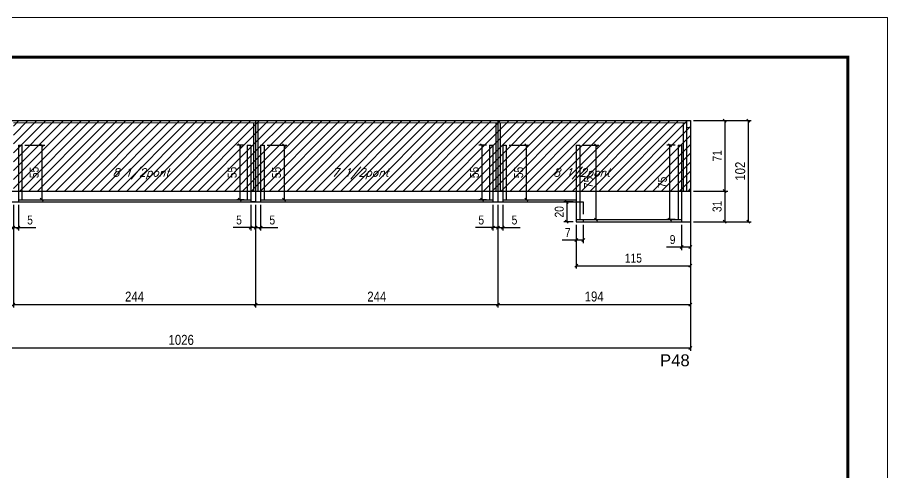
# Model space of a CAD drawing. Extents: x -20960 to -5926, y -2106 to 21915.
# Drawn here: x -11599 to -10722, y 8822 to 9281 of the extents above; entities that cross this region are included whole.
import ezdxf

# ---------------------------------------------------------------- set-up
doc = ezdxf.new("R2010")
doc.units = 0
doc.linetypes.add('DASHED', pattern=[0.75, 0.5, -0.25])
doc.linetypes.add('HIDDEN', pattern=[0.375, 0.25, -0.125])
for name, color, linetype in [('5', 5, 'Continuous'), ('COTA', 241, 'Continuous'), ('Painéis', 200, 'Continuous'), ('Reaproveitamento', 251, 'Continuous'), ('SARR_2.2x7', 40, 'Continuous'), ('SARR_3.5x7', 81, 'Continuous'), ('texto', 7, 'Continuous')]:
    doc.layers.add(name, color=color, linetype=linetype)
for name, color, linetype, lineweight in [('Folhas', 255, 'Continuous', 9), ('Sarr 2.2x7', 40, 'Continuous', 9), ('SARRAFO DE PRESSAO', 251, 'DASHED', 9)]:
    doc.layers.add(name, color=color, linetype=linetype, lineweight=lineweight)
doc.styles.add('COTA TECNICA', font='techl___.ttf', dxfattribs={"height": 10})
doc.styles.add('COTA TECNICA-50', font='techl___.ttf', dxfattribs={"height": 9})
doc.styles.add('Romans', font='romans.shx')
doc.styles.get("Standard").update_dxf_attribs({"font": 'arial.ttf'})
doc.dimstyles.new('COTA PAINEL-50', dxfattribs={"dimtxt": 9, "dimasz": 3, "dimexe": 3, "dimexo": 3, "dimgap": 3, "dimtad": 1, "dimdec": 1, "dimzin": 12, "dimdsep": 46, "dimtxsty": 'COTA TECNICA-50', "dimblk1": 'OBLIQUE', "dimblk2": 'OBLIQUE', "dimsah": 1, "dimcen": 0.9, "dimclrd": 4, "dimclre": 4, "dimclrt": 240, "dimadec": 1, "dimazin": 3, "dimtfac": 1, "dimtdec": 1, "dimtmove": 0, "dimatfit": 3, "dimfxl": 1, "dimtolj": 1, "dimtzin": 12, "dimarcsym": 0})
doc.dimstyles.new('PAINEL', dxfattribs={"dimtxt": 10, "dimasz": 3, "dimexe": 3, "dimexo": 3, "dimgap": 3, "dimtad": 1, "dimdec": 1, "dimzin": 12, "dimdsep": 46, "dimtxsty": 'COTA TECNICA', "dimblk1": 'OBLIQUE', "dimblk2": 'OBLIQUE', "dimsah": 1, "dimcen": 0.9, "dimclrd": 4, "dimclre": 4, "dimclrt": 240, "dimadec": 1, "dimazin": 3, "dimtfac": 1, "dimtdec": 1, "dimtmove": 0, "dimatfit": 3, "dimfxl": 1, "dimtolj": 1, "dimtzin": 12, "dimarcsym": 0})
pattern_1 = [(45, (-4755, 2297.15), (-4.490128, 4.490128), [])]

# ---------------------------------------------------------------- blocks, each defined once
blk = doc.blocks.new('9999999999')
at = {"layer": 'Folhas'}
blk.add_lwpolyline([(98138.98, 34190.21), (99623.98, 34190.21), (99623.98, 35240.21), (98138.98, 35240.21)], close=True, dxfattribs=at)
at = {"layer": 'Folhas', "color": 30, "const_width": 3}
blk.add_lwpolyline([(98213.98, 34230.21), (99583.98, 34230.21), (99583.98, 35200.21), (98213.98, 35200.21)], close=True, dxfattribs=at)
blk = doc.blocks.new('_Oblique')
at = {"color": 0, "linetype": 'ByBlock', "lineweight": -2}
blk.add_line((-0.5, -0.5), (0.5, 0.5), dxfattribs=at)
blk = doc.blocks.new('*D1560')
at = {"layer": 'COTA', "color": 4, "linetype": 'ByBlock', "lineweight": -2, "transparency": 16777216}
for p, q in [((-11602.59, 9091.94), (-11602.59, 8988.37)), ((-11358.59, 9091.94), (-11358.59, 8988.37)), ((-11602.59, 8991.37), (-11358.59, 8991.37))]:
    blk.add_line(p, q, dxfattribs=at)
at = {"layer": 'Defpoints', "color": 0, "linetype": 'ByBlock', "transparency": 16777216}
for p in [(-11602.59, 9094.94), (-11358.59, 9094.94), (-11358.59, 8991.37)]:
    blk.add_point(p, dxfattribs=at)
at = {"layer": 'COTA', "color": 4, "linetype": 'ByBlock', "lineweight": -2, "transparency": 16777216, "xscale": 3, "yscale": 3, "zscale": 3, "rotation": 180}
blk.add_blockref('_Oblique', (-11602.59, 8991.37), dxfattribs=at)
at = {"layer": 'COTA', "color": 4, "linetype": 'ByBlock', "lineweight": -2, "transparency": 16777216, "xscale": 3, "yscale": 3, "zscale": 3}
blk.add_blockref('_Oblique', (-11358.59, 8991.37), dxfattribs=at)
at = {"layer": 'COTA', "color": 240, "linetype": 'ByBlock', "transparency": 16777216, "insert": (-11480.59, 8999.45), "char_height": 10, "attachment_point": 5, "style": 'COTA TECNICA'}
blk.add_mtext('\\A1;244', dxfattribs=at)
blk = doc.blocks.new('*D1561')
at = {"layer": 'COTA', "color": 4, "linetype": 'ByBlock', "lineweight": -2, "transparency": 16777216}
for p, q in [((-11114.59, 9091.94), (-11114.59, 8988.37)), ((-10920.59, 9091.94), (-10920.59, 8988.37)), ((-11114.59, 8991.37), (-10920.59, 8991.37))]:
    blk.add_line(p, q, dxfattribs=at)
at = {"layer": 'Defpoints', "color": 0, "linetype": 'ByBlock', "transparency": 16777216}
for p in [(-11114.59, 9094.94), (-10920.59, 9094.94), (-10920.59, 8991.37)]:
    blk.add_point(p, dxfattribs=at)
at = {"layer": 'COTA', "color": 4, "linetype": 'ByBlock', "lineweight": -2, "transparency": 16777216, "xscale": 3, "yscale": 3, "zscale": 3, "rotation": 180}
blk.add_blockref('_Oblique', (-11114.59, 8991.37), dxfattribs=at)
at = {"layer": 'COTA', "color": 4, "linetype": 'ByBlock', "lineweight": -2, "transparency": 16777216, "xscale": 3, "yscale": 3, "zscale": 3}
blk.add_blockref('_Oblique', (-10920.59, 8991.37), dxfattribs=at)
at = {"layer": 'COTA', "color": 240, "linetype": 'ByBlock', "transparency": 16777216, "insert": (-11017.59, 8999.47), "char_height": 10, "attachment_point": 5, "style": 'COTA TECNICA'}
blk.add_mtext('\\A1;194', dxfattribs=at)
blk = doc.blocks.new('*D1531')
at = {"layer": 'COTA', "color": 4, "linetype": 'ByBlock', "lineweight": -2, "transparency": 16777216}
for p, q in [((-10917.59, 9176.94), (-10859.31, 9176.94)), ((-10862.31, 9176.94), (-10862.31, 9074.94)), ((-10917.59, 9074.94), (-10859.31, 9074.94))]:
    blk.add_line(p, q, dxfattribs=at)
at = {"layer": 'Defpoints', "color": 0, "linetype": 'ByBlock', "transparency": 16777216}
for p in [(-10920.59, 9176.94), (-10920.59, 9074.94), (-10862.31, 9074.94)]:
    blk.add_point(p, dxfattribs=at)
at = {"layer": 'COTA', "color": 4, "linetype": 'ByBlock', "lineweight": -2, "transparency": 16777216, "xscale": 3, "yscale": 3, "zscale": 3}
for p, rotation in [((-10862.31, 9176.94), 90), ((-10862.31, 9074.94), 270)]:
    blk.add_blockref('_Oblique', p, dxfattribs=dict(at, rotation=rotation))
at = {"layer": 'COTA', "color": 240, "linetype": 'ByBlock', "transparency": 16777216, "insert": (-10870.41, 9125.94), "char_height": 10, "attachment_point": 5, "rotation": 90, "style": 'COTA TECNICA'}
blk.add_mtext('\\A1;102', dxfattribs=at)
blk = doc.blocks.new('*D1532')
at = {"layer": 'COTA', "color": 4, "linetype": 'ByBlock', "lineweight": -2, "transparency": 16777216}
for p, q in [((-10920.59, 9091.94), (-10920.59, 8944.63)), ((-11946.59, 9056.94), (-11946.59, 8944.63)), ((-11946.59, 8947.63), (-10920.59, 8947.63))]:
    blk.add_line(p, q, dxfattribs=at)
at = {"layer": 'Defpoints', "color": 0, "linetype": 'ByBlock', "transparency": 16777216}
for p in [(-10920.59, 9094.94), (-11946.59, 9059.94), (-10920.59, 8947.63)]:
    blk.add_point(p, dxfattribs=at)
at = {"layer": 'COTA', "color": 4, "linetype": 'ByBlock', "lineweight": -2, "transparency": 16777216, "xscale": 3, "yscale": 3, "zscale": 3, "rotation": 180}
blk.add_blockref('_Oblique', (-11946.59, 8947.63), dxfattribs=at)
at = {"layer": 'COTA', "color": 4, "linetype": 'ByBlock', "lineweight": -2, "transparency": 16777216, "xscale": 3, "yscale": 3, "zscale": 3}
blk.add_blockref('_Oblique', (-10920.59, 8947.63), dxfattribs=at)
at = {"layer": 'COTA', "color": 240, "linetype": 'ByBlock', "transparency": 16777216, "insert": (-11433.59, 8955.73), "char_height": 10, "attachment_point": 5, "style": 'COTA TECNICA'}
blk.add_mtext('\\A1;1026', dxfattribs=at)
blk = doc.blocks.new('*D1533')
at = {"layer": 'COTA', "color": 4, "linetype": 'ByBlock', "lineweight": -2, "transparency": 16777216}
for p, q in [((-11358.59, 9091.94), (-11358.59, 8988.37)), ((-11114.59, 9091.94), (-11114.59, 8988.37)), ((-11358.59, 8991.37), (-11114.59, 8991.37))]:
    blk.add_line(p, q, dxfattribs=at)
at = {"layer": 'Defpoints', "color": 0, "linetype": 'ByBlock', "transparency": 16777216}
for p in [(-11358.59, 9094.94), (-11114.59, 9094.94), (-11114.59, 8991.37)]:
    blk.add_point(p, dxfattribs=at)
at = {"layer": 'COTA', "color": 4, "linetype": 'ByBlock', "lineweight": -2, "transparency": 16777216, "xscale": 3, "yscale": 3, "zscale": 3, "rotation": 180}
blk.add_blockref('_Oblique', (-11358.59, 8991.37), dxfattribs=at)
at = {"layer": 'COTA', "color": 4, "linetype": 'ByBlock', "lineweight": -2, "transparency": 16777216, "xscale": 3, "yscale": 3, "zscale": 3}
blk.add_blockref('_Oblique', (-11114.59, 8991.37), dxfattribs=at)
at = {"layer": 'COTA', "color": 240, "linetype": 'ByBlock', "transparency": 16777216, "insert": (-11236.59, 8999.45), "char_height": 10, "attachment_point": 5, "style": 'COTA TECNICA'}
blk.add_mtext('\\A1;244', dxfattribs=at)
blk = doc.blocks.new('*D1549')
at = {"layer": 'COTA', "color": 4, "lineweight": -2, "transparency": 16777216}
for p, q in [((-10917.59, 9176.94), (-10883.04, 9176.94)), ((-10886.04, 9176.94), (-10886.04, 9105.94)), ((-10917.59, 9105.94), (-10883.04, 9105.94))]:
    blk.add_line(p, q, dxfattribs=at)
at = {"layer": 'Defpoints', "color": 0, "transparency": 16777216}
for p in [(-10920.59, 9176.94), (-10920.59, 9105.94), (-10886.04, 9105.94)]:
    blk.add_point(p, dxfattribs=at)
at = {"layer": 'COTA', "color": 4, "lineweight": -2, "transparency": 16777216, "xscale": 3, "yscale": 3, "zscale": 3}
for p, rotation in [((-10886.04, 9176.94), 90), ((-10886.04, 9105.94), 270)]:
    blk.add_blockref('_Oblique', p, dxfattribs=dict(at, rotation=rotation))
at = {"layer": 'COTA', "color": 240, "transparency": 16777216, "insert": (-10893.61, 9141.44), "char_height": 9, "attachment_point": 5, "rotation": 90, "style": 'COTA TECNICA-50'}
blk.add_mtext('\\A1;71', dxfattribs=at)
blk = doc.blocks.new('*D1550')
at = {"layer": 'COTA', "color": 4, "lineweight": -2, "transparency": 16777216}
for p, q in [((-11370.09, 9152.11), (-11377.6, 9152.11)), ((-11374.6, 9152.11), (-11374.6, 9097.14)), ((-11370.09, 9097.14), (-11377.6, 9097.14))]:
    blk.add_line(p, q, dxfattribs=at)
at = {"layer": 'Defpoints', "color": 0, "transparency": 16777216}
for p in [(-11367.09, 9152.11), (-11374.6, 9097.14), (-11367.09, 9097.14)]:
    blk.add_point(p, dxfattribs=at)
at = {"layer": 'COTA', "color": 4, "lineweight": -2, "transparency": 16777216, "xscale": 3, "yscale": 3, "zscale": 3}
for p, rotation in [((-11374.6, 9152.11), 90), ((-11374.6, 9097.14), 270)]:
    blk.add_blockref('_Oblique', p, dxfattribs=dict(at, rotation=rotation))
at = {"layer": 'COTA', "color": 240, "transparency": 16777216, "insert": (-11382.2, 9124.63), "char_height": 9, "attachment_point": 5, "rotation": 90, "style": 'COTA TECNICA-50'}
blk.add_mtext('\\A1;55', dxfattribs=at)
blk = doc.blocks.new('*D1551')
at = {"layer": 'COTA', "color": 4, "lineweight": -2, "transparency": 16777216}
for p, q in [((-11602.59, 9091.94), (-11602.59, 9066.07)), ((-11597.59, 9091.94), (-11597.59, 9066.07)), ((-11602.59, 9069.07), (-11605.59, 9069.07)), ((-11602.59, 9069.07), (-11597.59, 9069.07)), ((-11597.59, 9069.07), (-11580.1, 9069.07))]:
    blk.add_line(p, q, dxfattribs=at)
at = {"layer": 'Defpoints', "color": 0, "transparency": 16777216}
for p in [(-11602.59, 9094.94), (-11597.59, 9094.94), (-11597.59, 9069.07)]:
    blk.add_point(p, dxfattribs=at)
at = {"layer": 'COTA', "color": 4, "lineweight": -2, "transparency": 16777216, "xscale": 3, "yscale": 3, "zscale": 3}
blk.add_blockref('_Oblique', (-11602.59, 9069.07), dxfattribs=at)
at = {"layer": 'COTA', "color": 4, "lineweight": -2, "transparency": 16777216, "xscale": 3, "yscale": 3, "zscale": 3, "rotation": 180}
blk.add_blockref('_Oblique', (-11597.59, 9069.07), dxfattribs=at)
at = {"layer": 'COTA', "color": 240, "transparency": 16777216, "insert": (-11585.85, 9076.67), "char_height": 9, "attachment_point": 5, "style": 'COTA TECNICA-50'}
blk.add_mtext('\\A1;5', dxfattribs=at)
blk = doc.blocks.new('*D1552')
at = {"layer": 'COTA', "color": 4, "lineweight": -2, "transparency": 16777216}
for p, q in [((-11591.09, 9152.11), (-11571.03, 9152.11)), ((-11574.03, 9152.11), (-11574.03, 9097.14)), ((-11591.09, 9097.14), (-11571.03, 9097.14))]:
    blk.add_line(p, q, dxfattribs=at)
at = {"layer": 'Defpoints', "color": 0, "transparency": 16777216}
for p in [(-11594.09, 9152.11), (-11594.09, 9097.14), (-11574.03, 9097.14)]:
    blk.add_point(p, dxfattribs=at)
at = {"layer": 'COTA', "color": 4, "lineweight": -2, "transparency": 16777216, "xscale": 3, "yscale": 3, "zscale": 3}
for p, rotation in [((-11574.03, 9152.11), 90), ((-11574.03, 9097.14), 270)]:
    blk.add_blockref('_Oblique', p, dxfattribs=dict(at, rotation=rotation))
at = {"layer": 'COTA', "color": 240, "transparency": 16777216, "insert": (-11581.63, 9124.63), "char_height": 9, "attachment_point": 5, "rotation": 90, "style": 'COTA TECNICA-50'}
blk.add_mtext('\\A1;55', dxfattribs=at)
blk = doc.blocks.new('*D1553')
at = {"layer": 'COTA', "color": 4, "lineweight": -2, "transparency": 16777216}
for p, q in [((-11126.09, 9152.11), (-11133.6, 9152.11)), ((-11130.6, 9152.11), (-11130.6, 9097.14)), ((-11126.09, 9097.14), (-11133.6, 9097.14))]:
    blk.add_line(p, q, dxfattribs=at)
at = {"layer": 'Defpoints', "color": 0, "transparency": 16777216}
for p in [(-11123.09, 9152.11), (-11130.6, 9097.14), (-11123.09, 9097.14)]:
    blk.add_point(p, dxfattribs=at)
at = {"layer": 'COTA', "color": 4, "lineweight": -2, "transparency": 16777216, "xscale": 3, "yscale": 3, "zscale": 3}
for p, rotation in [((-11130.6, 9152.11), 90), ((-11130.6, 9097.14), 270)]:
    blk.add_blockref('_Oblique', p, dxfattribs=dict(at, rotation=rotation))
at = {"layer": 'COTA', "color": 240, "transparency": 16777216, "insert": (-11138.2, 9124.63), "char_height": 9, "attachment_point": 5, "rotation": 90, "style": 'COTA TECNICA-50'}
blk.add_mtext('\\A1;55', dxfattribs=at)
blk = doc.blocks.new('*D1554')
at = {"layer": 'COTA', "color": 4, "lineweight": -2, "transparency": 16777216}
for p, q in [((-11358.59, 9091.94), (-11358.59, 9066.07)), ((-11353.59, 9091.94), (-11353.59, 9066.07)), ((-11358.59, 9069.07), (-11361.59, 9069.07)), ((-11358.59, 9069.07), (-11353.59, 9069.07)), ((-11353.59, 9069.07), (-11336.1, 9069.07))]:
    blk.add_line(p, q, dxfattribs=at)
at = {"layer": 'Defpoints', "color": 0, "transparency": 16777216}
for p in [(-11358.59, 9094.94), (-11353.59, 9094.94), (-11353.59, 9069.07)]:
    blk.add_point(p, dxfattribs=at)
at = {"layer": 'COTA', "color": 4, "lineweight": -2, "transparency": 16777216, "xscale": 3, "yscale": 3, "zscale": 3}
blk.add_blockref('_Oblique', (-11358.59, 9069.07), dxfattribs=at)
at = {"layer": 'COTA', "color": 4, "lineweight": -2, "transparency": 16777216, "xscale": 3, "yscale": 3, "zscale": 3, "rotation": 180}
blk.add_blockref('_Oblique', (-11353.59, 9069.07), dxfattribs=at)
at = {"layer": 'COTA', "color": 240, "transparency": 16777216, "insert": (-11341.85, 9076.67), "char_height": 9, "attachment_point": 5, "style": 'COTA TECNICA-50'}
blk.add_mtext('\\A1;5', dxfattribs=at)
blk = doc.blocks.new('*D1529')
at = {"layer": 'COTA', "color": 4, "lineweight": -2, "transparency": 16777216}
for p, q in [((-11119.59, 9091.94), (-11119.59, 9066.07)), ((-11114.59, 9091.94), (-11114.59, 9066.07)), ((-11119.59, 9069.07), (-11137.08, 9069.07)), ((-11114.59, 9069.07), (-11119.59, 9069.07)), ((-11114.59, 9069.07), (-11111.59, 9069.07))]:
    blk.add_line(p, q, dxfattribs=at)
at = {"layer": 'Defpoints', "color": 0, "transparency": 16777216}
for p in [(-11119.59, 9094.94), (-11114.59, 9094.94), (-11119.59, 9069.07)]:
    blk.add_point(p, dxfattribs=at)
at = {"layer": 'COTA', "color": 4, "lineweight": -2, "transparency": 16777216, "xscale": 3, "yscale": 3, "zscale": 3}
blk.add_blockref('_Oblique', (-11119.59, 9069.07), dxfattribs=at)
at = {"layer": 'COTA', "color": 4, "lineweight": -2, "transparency": 16777216, "xscale": 3, "yscale": 3, "zscale": 3, "rotation": 180}
blk.add_blockref('_Oblique', (-11114.59, 9069.07), dxfattribs=at)
at = {"layer": 'COTA', "color": 240, "transparency": 16777216, "insert": (-11131.33, 9076.67), "char_height": 9, "attachment_point": 5, "style": 'COTA TECNICA-50'}
blk.add_mtext('\\A1;5', dxfattribs=at)
blk = doc.blocks.new('*D1555')
at = {"layer": 'COTA', "color": 4, "lineweight": -2, "transparency": 16777216}
for p, q in [((-11347.09, 9152.11), (-11327.03, 9152.11)), ((-11330.03, 9152.11), (-11330.03, 9097.14)), ((-11347.09, 9097.14), (-11327.03, 9097.14))]:
    blk.add_line(p, q, dxfattribs=at)
at = {"layer": 'Defpoints', "color": 0, "transparency": 16777216}
for p in [(-11350.09, 9152.11), (-11350.09, 9097.14), (-11330.03, 9097.14)]:
    blk.add_point(p, dxfattribs=at)
at = {"layer": 'COTA', "color": 4, "lineweight": -2, "transparency": 16777216, "xscale": 3, "yscale": 3, "zscale": 3}
for p, rotation in [((-11330.03, 9152.11), 90), ((-11330.03, 9097.14), 270)]:
    blk.add_blockref('_Oblique', p, dxfattribs=dict(at, rotation=rotation))
at = {"layer": 'COTA', "color": 240, "transparency": 16777216, "insert": (-11337.63, 9124.63), "char_height": 9, "attachment_point": 5, "rotation": 90, "style": 'COTA TECNICA-50'}
blk.add_mtext('\\A1;55', dxfattribs=at)
blk = doc.blocks.new('*D1563')
at = {"layer": 'COTA', "color": 4, "lineweight": -2, "transparency": 16777216}
for p, q in [((-11103.09, 9152.11), (-11083.03, 9152.11)), ((-11086.03, 9152.11), (-11086.03, 9097.14)), ((-11103.09, 9097.14), (-11083.03, 9097.14))]:
    blk.add_line(p, q, dxfattribs=at)
at = {"layer": 'Defpoints', "color": 0, "transparency": 16777216}
for p in [(-11106.09, 9152.11), (-11106.09, 9097.14), (-11086.03, 9097.14)]:
    blk.add_point(p, dxfattribs=at)
at = {"layer": 'COTA', "color": 4, "lineweight": -2, "transparency": 16777216, "xscale": 3, "yscale": 3, "zscale": 3}
for p, rotation in [((-11086.03, 9152.11), 90), ((-11086.03, 9097.14), 270)]:
    blk.add_blockref('_Oblique', p, dxfattribs=dict(at, rotation=rotation))
at = {"layer": 'COTA', "color": 240, "transparency": 16777216, "insert": (-11093.63, 9124.63), "char_height": 9, "attachment_point": 5, "rotation": 90, "style": 'COTA TECNICA-50'}
blk.add_mtext('\\A1;55', dxfattribs=at)
blk = doc.blocks.new('*D1540')
at = {"layer": 'COTA', "color": 4, "lineweight": -2, "transparency": 16777216}
for p, q in [((-11114.59, 9091.94), (-11114.59, 9066.07)), ((-11109.59, 9091.94), (-11109.59, 9066.07)), ((-11114.59, 9069.07), (-11117.59, 9069.07)), ((-11114.59, 9069.07), (-11109.59, 9069.07)), ((-11109.59, 9069.07), (-11092.1, 9069.07))]:
    blk.add_line(p, q, dxfattribs=at)
at = {"layer": 'Defpoints', "color": 0, "transparency": 16777216}
for p in [(-11114.59, 9094.94), (-11109.59, 9094.94), (-11109.59, 9069.07)]:
    blk.add_point(p, dxfattribs=at)
at = {"layer": 'COTA', "color": 4, "lineweight": -2, "transparency": 16777216, "xscale": 3, "yscale": 3, "zscale": 3}
blk.add_blockref('_Oblique', (-11114.59, 9069.07), dxfattribs=at)
at = {"layer": 'COTA', "color": 4, "lineweight": -2, "transparency": 16777216, "xscale": 3, "yscale": 3, "zscale": 3, "rotation": 180}
blk.add_blockref('_Oblique', (-11109.59, 9069.07), dxfattribs=at)
at = {"layer": 'COTA', "color": 240, "transparency": 16777216, "insert": (-11097.85, 9076.67), "char_height": 9, "attachment_point": 5, "style": 'COTA TECNICA-50'}
blk.add_mtext('\\A1;5', dxfattribs=at)
blk = doc.blocks.new('*D1541')
at = {"layer": 'COTA', "color": 4, "lineweight": -2, "transparency": 16777216}
for p, q in [((-10929.59, 9071.94), (-10929.59, 9046.33)), ((-10920.59, 9071.94), (-10920.59, 9046.33)), ((-10929.59, 9049.33), (-10944.59, 9049.33)), ((-10920.59, 9049.33), (-10929.59, 9049.33))]:
    blk.add_line(p, q, dxfattribs=at)
at = {"layer": 'Defpoints', "color": 0, "transparency": 16777216}
for p in [(-10929.59, 9074.94), (-10920.59, 9074.94), (-10929.59, 9049.33)]:
    blk.add_point(p, dxfattribs=at)
at = {"layer": 'COTA', "color": 4, "lineweight": -2, "transparency": 16777216, "xscale": 3, "yscale": 3, "zscale": 3, "rotation": 180}
blk.add_blockref('_Oblique', (-10929.59, 9049.33), dxfattribs=at)
at = {"layer": 'COTA', "color": 4, "lineweight": -2, "transparency": 16777216, "xscale": 3, "yscale": 3, "zscale": 3}
blk.add_blockref('_Oblique', (-10920.59, 9049.33), dxfattribs=at)
at = {"layer": 'COTA', "color": 240, "transparency": 16777216, "insert": (-10938.59, 9056.91), "char_height": 9, "attachment_point": 5, "style": 'COTA TECNICA-50'}
blk.add_mtext('\\A1;9', dxfattribs=at)
blk = doc.blocks.new('*D1565')
at = {"layer": 'COTA', "color": 4, "lineweight": -2, "transparency": 16777216}
for p, q in [((-11363.59, 9091.94), (-11363.59, 9066.07)), ((-11358.59, 9091.94), (-11358.59, 9066.07)), ((-11363.59, 9069.07), (-11381.08, 9069.07)), ((-11358.59, 9069.07), (-11363.59, 9069.07)), ((-11358.59, 9069.07), (-11355.59, 9069.07))]:
    blk.add_line(p, q, dxfattribs=at)
at = {"layer": 'Defpoints', "color": 0, "transparency": 16777216}
for p in [(-11363.59, 9094.94), (-11358.59, 9094.94), (-11363.59, 9069.07)]:
    blk.add_point(p, dxfattribs=at)
at = {"layer": 'COTA', "color": 4, "lineweight": -2, "transparency": 16777216, "xscale": 3, "yscale": 3, "zscale": 3}
blk.add_blockref('_Oblique', (-11363.59, 9069.07), dxfattribs=at)
at = {"layer": 'COTA', "color": 4, "lineweight": -2, "transparency": 16777216, "xscale": 3, "yscale": 3, "zscale": 3, "rotation": 180}
blk.add_blockref('_Oblique', (-11358.59, 9069.07), dxfattribs=at)
at = {"layer": 'COTA', "color": 240, "transparency": 16777216, "insert": (-11375.33, 9076.67), "char_height": 9, "attachment_point": 5, "style": 'COTA TECNICA-50'}
blk.add_mtext('\\A1;5', dxfattribs=at)
blk = doc.blocks.new('*D1542')
at = {"layer": 'COTA', "color": 4, "lineweight": -2, "transparency": 16777216}
for p, q in [((-10917.59, 9105.94), (-10883.04, 9105.94)), ((-10886.04, 9105.94), (-10886.04, 9074.94)), ((-10917.59, 9074.94), (-10883.04, 9074.94))]:
    blk.add_line(p, q, dxfattribs=at)
at = {"layer": 'Defpoints', "color": 0, "transparency": 16777216}
for p in [(-10920.59, 9105.94), (-10920.59, 9074.94), (-10886.04, 9074.94)]:
    blk.add_point(p, dxfattribs=at)
at = {"layer": 'COTA', "color": 4, "lineweight": -2, "transparency": 16777216, "xscale": 3, "yscale": 3, "zscale": 3}
for p, rotation in [((-10886.04, 9105.94), 90), ((-10886.04, 9074.94), 270)]:
    blk.add_blockref('_Oblique', p, dxfattribs=dict(at, rotation=rotation))
at = {"layer": 'COTA', "color": 240, "transparency": 16777216, "insert": (-10893.74, 9090.44), "char_height": 9, "attachment_point": 5, "rotation": 90, "style": 'COTA TECNICA-50'}
blk.add_mtext('\\A1;31', dxfattribs=at)
blk = doc.blocks.new('*D1569')
at = {"layer": 'COTA', "color": 4, "lineweight": -2, "transparency": 16777216}
for p, q in [((-11035.59, 9071.94), (-11035.59, 9053.48)), ((-11028.59, 9071.94), (-11028.59, 9053.48)), ((-11035.59, 9056.48), (-11049.75, 9056.48)), ((-11028.59, 9056.48), (-11035.59, 9056.48))]:
    blk.add_line(p, q, dxfattribs=at)
at = {"layer": 'Defpoints', "color": 0, "transparency": 16777216}
for p in [(-11035.59, 9074.94), (-11028.59, 9074.94), (-11035.59, 9056.48)]:
    blk.add_point(p, dxfattribs=at)
at = {"layer": 'COTA', "color": 4, "lineweight": -2, "transparency": 16777216, "xscale": 3, "yscale": 3, "zscale": 3, "rotation": 180}
blk.add_blockref('_Oblique', (-11035.59, 9056.48), dxfattribs=at)
at = {"layer": 'COTA', "color": 4, "lineweight": -2, "transparency": 16777216, "xscale": 3, "yscale": 3, "zscale": 3}
blk.add_blockref('_Oblique', (-11028.59, 9056.48), dxfattribs=at)
at = {"layer": 'COTA', "color": 240, "transparency": 16777216, "insert": (-11044.17, 9064.05), "char_height": 9, "attachment_point": 5, "style": 'COTA TECNICA-50'}
blk.add_mtext('\\A1;7', dxfattribs=at)
blk = doc.blocks.new('*D1570')
at = {"layer": 'COTA', "color": 4, "lineweight": -2, "transparency": 16777216}
for p, q in [((-11035.59, 9071.94), (-11035.59, 9027.63)), ((-10920.59, 9071.94), (-10920.59, 9027.63)), ((-11035.59, 9030.63), (-10920.59, 9030.63))]:
    blk.add_line(p, q, dxfattribs=at)
at = {"layer": 'Defpoints', "color": 0, "transparency": 16777216}
for p in [(-11035.59, 9074.94), (-10920.59, 9074.94), (-10920.59, 9030.63)]:
    blk.add_point(p, dxfattribs=at)
at = {"layer": 'COTA', "color": 4, "lineweight": -2, "transparency": 16777216, "xscale": 3, "yscale": 3, "zscale": 3, "rotation": 180}
blk.add_blockref('_Oblique', (-11035.59, 9030.63), dxfattribs=at)
at = {"layer": 'COTA', "color": 4, "lineweight": -2, "transparency": 16777216, "xscale": 3, "yscale": 3, "zscale": 3}
blk.add_blockref('_Oblique', (-10920.59, 9030.63), dxfattribs=at)
at = {"layer": 'COTA', "color": 240, "transparency": 16777216, "insert": (-10978.09, 9038.23), "char_height": 9, "attachment_point": 5, "style": 'COTA TECNICA-50'}
blk.add_mtext('\\A1;115', dxfattribs=at)
blk = doc.blocks.new('*D1571')
at = {"layer": 'COTA', "color": 4, "lineweight": -2, "transparency": 16777216}
for p, q in [((-11038.59, 9094.94), (-11048.15, 9094.94)), ((-11045.15, 9094.94), (-11045.15, 9074.94)), ((-11038.59, 9074.94), (-11048.15, 9074.94))]:
    blk.add_line(p, q, dxfattribs=at)
at = {"layer": 'Defpoints', "color": 0, "transparency": 16777216}
for p in [(-11035.59, 9094.94), (-11045.15, 9074.94), (-11035.59, 9074.94)]:
    blk.add_point(p, dxfattribs=at)
at = {"layer": 'COTA', "color": 4, "lineweight": -2, "transparency": 16777216, "xscale": 3, "yscale": 3, "zscale": 3}
for p, rotation in [((-11045.15, 9094.94), 90), ((-11045.15, 9074.94), 270)]:
    blk.add_blockref('_Oblique', p, dxfattribs=dict(at, rotation=rotation))
at = {"layer": 'COTA', "color": 240, "transparency": 16777216, "insert": (-11052.74, 9084.94), "char_height": 9, "attachment_point": 5, "rotation": 90, "style": 'COTA TECNICA-50'}
blk.add_mtext('\\A1;20', dxfattribs=at)
blk = doc.blocks.new('*D1573')
at = {"layer": 'COTA', "color": 4, "lineweight": -2, "transparency": 16777216}
for p, q in [((-10936.09, 9152.11), (-10944.26, 9152.11)), ((-10941.26, 9077.14), (-10941.26, 9152.11)), ((-10936.09, 9077.14), (-10944.26, 9077.14))]:
    blk.add_line(p, q, dxfattribs=at)
at = {"layer": 'Defpoints', "color": 0, "transparency": 16777216}
for p in [(-10941.26, 9152.11), (-10933.09, 9152.11), (-10933.09, 9077.14)]:
    blk.add_point(p, dxfattribs=at)
at = {"layer": 'COTA', "color": 4, "lineweight": -2, "transparency": 16777216, "xscale": 3, "yscale": 3, "zscale": 3}
for p, rotation in [((-10941.26, 9152.11), 90), ((-10941.26, 9077.14), 270)]:
    blk.add_blockref('_Oblique', p, dxfattribs=dict(at, rotation=rotation))
at = {"layer": 'COTA', "color": 240, "transparency": 16777216, "insert": (-10948.86, 9114.63), "char_height": 9, "attachment_point": 5, "rotation": 90, "style": 'COTA TECNICA-50'}
blk.add_mtext('\\A1;75', dxfattribs=at)
blk = doc.blocks.new('*D1574')
at = {"layer": 'COTA', "color": 4, "lineweight": -2, "transparency": 16777216}
for p, q in [((-11029.09, 9152.11), (-11012.78, 9152.11)), ((-11015.78, 9152.11), (-11015.78, 9077.14)), ((-11029.09, 9077.14), (-11012.78, 9077.14))]:
    blk.add_line(p, q, dxfattribs=at)
at = {"layer": 'Defpoints', "color": 0, "transparency": 16777216}
for p in [(-11032.09, 9152.11), (-11032.09, 9077.14), (-11015.78, 9077.14)]:
    blk.add_point(p, dxfattribs=at)
at = {"layer": 'COTA', "color": 4, "lineweight": -2, "transparency": 16777216, "xscale": 3, "yscale": 3, "zscale": 3}
for p, rotation in [((-11015.78, 9152.11), 90), ((-11015.78, 9077.14), 270)]:
    blk.add_blockref('_Oblique', p, dxfattribs=dict(at, rotation=rotation))
at = {"layer": 'COTA', "color": 240, "transparency": 16777216, "insert": (-11023.38, 9114.63), "char_height": 9, "attachment_point": 5, "rotation": 90, "style": 'COTA TECNICA-50'}
blk.add_mtext('\\A1;75', dxfattribs=at)

msp = doc.modelspace()

# ---------------------------------------------------------------- hatches: boundary and pattern name
at = {"layer": 'Reaproveitamento', "linetype": 'ByBlock'}
h = msp.add_hatch(dxfattribs=at)
h.set_pattern_fill('ANSI31', color=256, scale=2)
h.set_pattern_definition(pattern_1)
h.paths.add_polyline_path([(-11358.59, 9176.94), (-11602.59, 9176.94), (-11602.59, 9105.94), (-11358.59, 9105.94)])
h.paths.add_polyline_path([(-11373.35, 9110.43), (-11373.35, 9130.04), (-11391.88, 9130.04), (-11391.88, 9110.43)], flags=24)
h.paths.add_polyline_path([(-11572.78, 9110.43), (-11572.78, 9130.04), (-11591.31, 9130.04), (-11591.31, 9110.43)], flags=24)
h = msp.add_hatch(dxfattribs=at)
h.set_pattern_fill('ANSI31', color=256, scale=2)
h.set_pattern_definition(pattern_1)
h.paths.add_polyline_path([(-11114.59, 9176.94), (-11358.59, 9176.94), (-11358.59, 9105.94), (-11114.59, 9105.94)])
h.paths.add_polyline_path([(-11129.35, 9110.43), (-11129.35, 9130.04), (-11147.88, 9130.04), (-11147.88, 9110.43)], flags=24)
h.paths.add_polyline_path([(-11328.78, 9110.43), (-11328.78, 9130.04), (-11347.31, 9130.04), (-11347.31, 9110.43)], flags=24)
h = msp.add_hatch(dxfattribs=at)
h.set_pattern_fill('ANSI31', color=256, scale=2)
h.set_pattern_definition(pattern_1)
h.paths.add_polyline_path([(-10920.59, 9176.94), (-11114.59, 9176.94), (-11114.59, 9105.94), (-10920.59, 9105.94)])
h.paths.add_polyline_path([(-11084.78, 9110.43), (-11084.78, 9130.04), (-11103.31, 9130.04), (-11103.31, 9110.43)], flags=24)

# ---------------------------------------------------------------- linework, layer by layer
at = {"layer": 'Painéis', "linetype": 'ByBlock'}
for p, q in [((-11846.59, 9176.94), (-10920.59, 9176.94)), ((-11358.59, 9176.94), (-11358.59, 9094.94)), ((-11114.59, 9176.94), (-11114.59, 9094.94)), ((-11028.59, 9176.94), (-11028.59, 9176.94)), ((-10920.59, 9176.94), (-10920.59, 9074.94)), ((-11846.59, 9105.94), (-10920.59, 9105.94)), ((-11035.59, 9094.94), (-11035.59, 9074.94))]:
    msp.add_line(p, q, dxfattribs=at)
at = {"layer": 'Painéis'}
for p, q in [((-11729.59, 9094.94), (-11035.59, 9094.94)), ((-11358.59, 9094.94), (-11363.59, 9094.94)), ((-11035.59, 9074.94), (-10920.59, 9074.94))]:
    msp.add_line(p, q, dxfattribs=at)
at = {"layer": 'Sarr 2.2x7'}
for p, q in [((-11602.59, 9174.74), (-11358.59, 9174.74)), ((-11358.59, 9174.74), (-11114.59, 9174.74)), ((-11114.59, 9174.74), (-10924.59, 9174.74)), ((-10924.59, 9169.94), (-10920.59, 9169.94))]:
    msp.add_line(p, q, dxfattribs=at)
at = {"layer": 'SARR_2.2x7', "linetype": 'Continuous'}
for p, q in [((-11597.59, 9097.14), (-11363.59, 9097.14)), ((-11597.59, 9094.94), (-11363.59, 9094.94)), ((-11353.59, 9097.14), (-11119.59, 9097.14)), ((-11353.59, 9094.94), (-11119.59, 9094.94)), ((-11109.59, 9097.14), (-11035.59, 9097.14)), ((-11035.59, 9077.14), (-10929.59, 9077.14))]:
    msp.add_line(p, q, dxfattribs=at)
at = {"layer": 'SARR_2.2x7', "linetype": 'HIDDEN', "ltscale": 50}
for p, q in [((-11035.59, 9094.94), (-11028.59, 9094.94)), ((-11028.59, 9094.94), (-11028.59, 9074.94))]:
    msp.add_line(p, q, dxfattribs=at)
at = {"layer": 'SARR_3.5x7'}
for p, q in [((-11360.79, 9174.74), (-11360.79, 9105.94)), ((-11356.39, 9174.74), (-11356.39, 9105.94)), ((-11116.79, 9174.74), (-11116.79, 9105.94)), ((-11112.39, 9174.74), (-11112.39, 9105.94)), ((-10928.09, 9174.74), (-10928.09, 9105.94)), ((-10924.59, 9176.94), (-10924.59, 9105.94)), ((-11597.59, 9152.11), (-11597.59, 9094.94)), ((-11597.59, 9152.11), (-11594.09, 9152.11)), ((-11594.09, 9152.11), (-11594.09, 9097.14)), ((-11367.09, 9152.11), (-11367.09, 9097.14)), ((-11367.09, 9152.11), (-11363.59, 9152.11)), ((-11363.59, 9152.11), (-11363.59, 9094.94)), ((-11353.59, 9152.11), (-11353.59, 9094.94)), ((-11353.59, 9152.11), (-11350.09, 9152.11)), ((-11350.09, 9152.11), (-11350.09, 9097.14)), ((-11123.09, 9152.11), (-11123.09, 9097.14)), ((-11123.09, 9152.11), (-11119.59, 9152.11)), ((-11119.59, 9152.11), (-11119.59, 9094.94)), ((-11109.59, 9152.11), (-11109.59, 9094.94)), ((-11109.59, 9152.11), (-11106.09, 9152.11)), ((-11106.09, 9152.11), (-11106.09, 9097.14)), ((-11035.59, 9152.11), (-11035.59, 9074.94)), ((-11035.59, 9152.11), (-11032.09, 9152.11)), ((-11032.09, 9152.11), (-11032.09, 9077.14)), ((-10933.09, 9152.11), (-10933.09, 9077.14)), ((-10933.09, 9152.11), (-10929.59, 9152.11)), ((-10929.59, 9152.11), (-10929.59, 9074.94)), ((-11116.79, 9094.94), (-11116.79, 9094.94)), ((-11112.39, 9094.94), (-11112.39, 9094.94))]:
    msp.add_line(p, q, dxfattribs=at)

# ---------------------------------------------------------------- block references
at = {"layer": 'SARRAFO DE PRESSAO', "color": 6, "linetype": 'ByBlock'}
msp.add_blockref('9999999999', (-110345.98, -25959.14), dxfattribs=at)

# ---------------------------------------------------------------- texts
at = {"layer": '5', "linetype": 'Continuous'}
msp.add_text('P48', height=12, rotation=359.99996, dxfattribs=at).set_placement((-10951.2, 8929.19))
at = {"layer": 'texto', "color": 2, "char_height": 8, "attachment_point": 5, "style": 'Romans'}
for s, insert in [('{\\Q19;\\C256;8 1/2pont}', (-11474.18, 9123.33)), ('{\\Q19;\\C256;7 1/2pont}', (-11253.18, 9123.33)), ('{\\Q19;\\C256;8 1/2pont}', (-11030.14, 9123.33))]:
    msp.add_mtext(s, dxfattribs=dict(at, insert=insert))

# ---------------------------------------------------------------- dimensions: what is measured, and where the dimension line sits
at = {"layer": 'COTA', "linetype": 'ByBlock'}
dim = msp.add_linear_dim(base=(-10862.31, 9074.94), p1=(-10920.59, 9176.94), p2=(-10920.59, 9074.94), angle=90, dimstyle='PAINEL', dxfattribs=at)
dim.commit()
dim.dimension.update_dxf_attribs({"geometry": '*D1531', "text_midpoint": (-10870.41, 9125.94)})
at = {"layer": 'COTA'}
for base, p1, p2, picture, middle in [((-10886.04, 9105.94), (-10920.59, 9176.94), (-10920.59, 9105.94), '*D1549', (-10893.61, 9141.44)), ((-11574.03, 9097.14), (-11594.09, 9152.11), (-11594.09, 9097.14), '*D1552', (-11581.63, 9124.63)), ((-11374.6, 9097.14), (-11367.09, 9152.11), (-11367.09, 9097.14), '*D1550', (-11382.2, 9124.63)), ((-11330.03, 9097.14), (-11350.09, 9152.11), (-11350.09, 9097.14), '*D1555', (-11337.63, 9124.63)), ((-11130.6, 9097.14), (-11123.09, 9152.11), (-11123.09, 9097.14), '*D1553', (-11138.2, 9124.63)), ((-11086.03, 9097.14), (-11106.09, 9152.11), (-11106.09, 9097.14), '*D1563', (-11093.63, 9124.63)), ((-11015.78, 9077.14), (-11032.09, 9152.11), (-11032.09, 9077.14), '*D1574', (-11023.38, 9114.63)), ((-10941.26, 9152.11), (-10933.09, 9077.14), (-10933.09, 9152.11), '*D1573', (-10948.86, 9114.63)), ((-11045.15, 9074.94), (-11035.59, 9094.94), (-11035.59, 9074.94), '*D1571', (-11052.74, 9084.94))]:
    dim = msp.add_linear_dim(base=base, p1=p1, p2=p2, angle=90, dimstyle='COTA PAINEL-50', dxfattribs=at)
    dim.commit()
    dim.dimension.update_dxf_attribs({"geometry": picture, "text_midpoint": middle})
dim = msp.add_linear_dim(base=(-10886.04, 9074.94), p1=(-10920.59, 9105.94), p2=(-10920.59, 9074.94), angle=90, dimstyle='COTA PAINEL-50', dxfattribs=at)
dim.commit()
dim.dimension.update_dxf_attribs({"geometry": '*D1542', "text_midpoint": (-10886.04, 9090.44), "dimtype": 160})
at = {"layer": 'COTA', "linetype": 'ByBlock'}
for base, p1, p2, picture, middle in [((-10920.59, 8947.63), (-11946.59, 9059.94), (-10920.59, 9094.94), '*D1532', (-11433.59, 8955.73)), ((-11114.59, 8991.37), (-11358.59, 9094.94), (-11114.59, 9094.94), '*D1533', (-11236.59, 8999.45))]:
    dim = msp.add_linear_dim(base=base, p1=p1, p2=p2, dimstyle='PAINEL', dxfattribs=at)
    dim.commit()
    dim.dimension.update_dxf_attribs({"geometry": picture, "text_midpoint": middle})
at = {"layer": 'COTA'}
for base, p1, p2, picture, middle in [((-11597.59, 9069.07), (-11602.59, 9094.94), (-11597.59, 9094.94), '*D1551', (-11585.85, 9076.67)), ((-11363.59, 9069.07), (-11358.59, 9094.94), (-11363.59, 9094.94), '*D1565', (-11375.33, 9076.67)), ((-11353.59, 9069.07), (-11358.59, 9094.94), (-11353.59, 9094.94), '*D1554', (-11341.85, 9076.67)), ((-11119.59, 9069.07), (-11114.59, 9094.94), (-11119.59, 9094.94), '*D1529', (-11131.33, 9076.67)), ((-11109.59, 9069.07), (-11114.59, 9094.94), (-11109.59, 9094.94), '*D1540', (-11097.85, 9076.67)), ((-11035.59, 9056.48), (-11028.59, 9074.94), (-11035.59, 9074.94), '*D1569', (-11044.17, 9064.05)), ((-10920.59, 9030.63), (-11035.59, 9074.94), (-10920.59, 9074.94), '*D1570', (-10978.09, 9038.23)), ((-10929.59, 9049.33), (-10920.59, 9074.94), (-10929.59, 9074.94), '*D1541', (-10938.59, 9056.91))]:
    dim = msp.add_linear_dim(base=base, p1=p1, p2=p2, dimstyle='COTA PAINEL-50', dxfattribs=at)
    dim.commit()
    dim.dimension.update_dxf_attribs({"geometry": picture, "text_midpoint": middle})
at = {"layer": 'COTA', "linetype": 'ByBlock'}
for base, p1, p2, picture, middle in [((-11358.59, 8991.37), (-11602.59, 9094.94), (-11358.59, 9094.94), '*D1560', (-11480.59, 8999.45)), ((-10920.59, 8991.37), (-11114.59, 9094.94), (-10920.59, 9094.94), '*D1561', (-11017.59, 8999.47))]:
    dim = msp.add_linear_dim(base=base, p1=p1, p2=p2, dimstyle='PAINEL', override={"dimtmove": 1}, dxfattribs=at)
    dim.commit()
    dim.dimension.update_dxf_attribs({"geometry": picture, "text_midpoint": middle})

doc.saveas('drawing.dxf')
